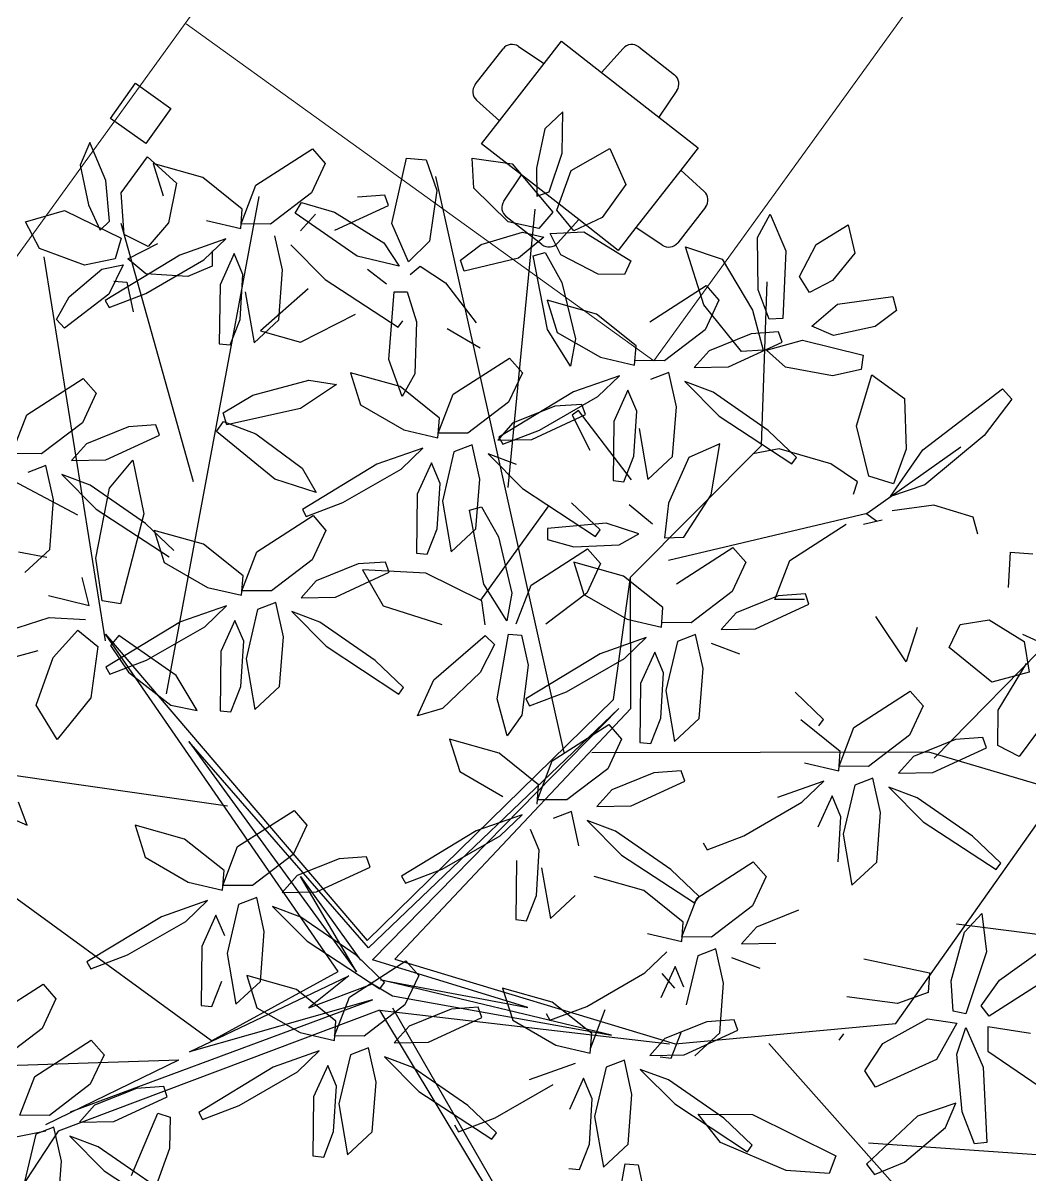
# Model space of a CAD drawing. Header units: metres. Extents: x 141303 to 146299, y 125960 to 127091.
# Drawn here: x 144875.99 to 144882.97, y 126095.13 to 126103.1 of the extents above; entities that cross this region are included whole.
import ezdxf

# ---------------------------------------------------------------- set-up
doc = ezdxf.new("R2010")
doc.units = ezdxf.units.M
doc.header["$MEASUREMENT"] = 0
for name, color, linetype, lineweight in [('ELEVATION', 7, 'Continuous', 20), ('new column', 4, 'Continuous', 25), ('NVMI_WALL', 7, 'Continuous', 30)]:
    doc.layers.add(name, color=color, linetype=linetype, lineweight=lineweight)
doc.layers.add('FURNITURE', color=6, linetype='Continuous')
doc.layers.get('0').off()

# ---------------------------------------------------------------- blocks, each defined once
blk = doc.blocks.new('tree_plan2-flat-1')
at = {"color": 62}
for p, q in [((-5639.87, 2141.25), (-5644.56, 2136.92)), ((-5640.1, 2130.54), (-5639.87, 2141.25)), ((-5644.56, 2136.92), (-5646.76, 2126.65)), ((-5704.89, 2131.82), (-5701.57, 2127.99)), ((-5637.74, 2126.05), (-5627.67, 2131.75)), ((-5627.67, 2131.75), (-5623.61, 2122.41)), ((-5701.57, 2127.99), (-5705.16, 2120.37)), ((-5684.33, 2112.36), (-5680.43, 2129.32)), ((-5680.43, 2129.32), (-5675.38, 2128.91)), ((-5675.38, 2128.91), (-5672.6, 2120.97)), ((-5662.99, 2121.51), (-5663.46, 2129.3)), ((-5663.46, 2129.3), (-5653.02, 2127.84)), ((-5643.5, 2120.53), (-5640.1, 2130.54)), ((-5653.02, 2127.84), (-5642.56, 2115.29)), ((-5646.76, 2126.65), (-5646.64, 2119.39)), ((-5641.49, 2115.8), (-5637.74, 2126.05)), ((-5623.61, 2122.41), (-5629.74, 2113.88)), ((-5686.13, 2119.74), (-5693.19, 2119.26)), ((-5685.19, 2117.08), (-5686.13, 2119.74)), ((-5672.6, 2120.97), (-5674.52, 2107.8)), ((-5654.15, 2112.76), (-5662.99, 2121.51)), ((-5646.64, 2119.39), (-5643.5, 2120.53)), ((-5707.75, 2117.87), (-5699.15, 2115.36)), ((-5699.12, 2110.69), (-5685.19, 2117.08)), ((-5693.3, 2103.98), (-5709.35, 2115.11)), ((-5699.15, 2115.36), (-5686.43, 2107.37)), ((-5642.56, 2115.29), (-5646.21, 2110.99)), ((-5637.05, 2110.43), (-5641.49, 2115.8)), ((-5629.74, 2113.88), (-5637.05, 2110.43)), ((-5589.41, 2108.53), (-5586.16, 2114.58)), ((-5586.16, 2114.58), (-5582.09, 2105.1)), ((-5680.04, 2102.46), (-5684.33, 2112.36)), ((-5661.11, 2106.89), (-5650.45, 2110.04)), ((-5646.21, 2110.99), (-5654.15, 2112.76)), ((-5650.45, 2110.04), (-5644.9, 2108.77)), ((-5643.19, 2109.71), (-5634.46, 2110.14)), ((-5634.46, 2110.14), (-5622.35, 2102.61)), ((-5574.24, 2106.75), (-5565.87, 2111.76)), ((-5565.87, 2111.76), (-5564.18, 2104.47)), ((-5686.43, 2107.37), (-5682.39, 2101.34)), ((-5674.52, 2107.8), (-5680.04, 2102.46)), ((-5644.9, 2108.77), (-5651.45, 2103.33)), ((-5640.48, 2104.18), (-5643.19, 2109.71)), ((-5589.3, 2095.02), (-5589.41, 2108.53)), ((-5710.51, 2106.93), (-5701.61, 2097.92)), ((-5666.53, 2102.87), (-5661.11, 2106.89)), ((-5647.65, 2103.97), (-5644.58, 2104.82)), ((-5644.58, 2104.82), (-5640.2, 2097)), ((-5630.8, 2099.15), (-5640.48, 2104.18)), ((-5603.36, 2091.12), (-5608.13, 2106.18)), ((-5608.13, 2106.18), (-5598.65, 2102.94)), ((-5582.09, 2105.1), (-5582.93, 2087.52)), ((-5578.55, 2098.38), (-5574.24, 2106.75)), ((-5564.18, 2104.47), (-5570.02, 2097.37)), ((-5682.39, 2101.34), (-5693.3, 2103.98)), ((-5679.6, 2099.14), (-5677.01, 2101.31)), ((-5677.01, 2101.31), (-5670.42, 2096.95)), ((-5665.54, 2100.03), (-5666.53, 2102.87)), ((-5651.45, 2103.33), (-5665.54, 2100.03)), ((-5644, 2084.78), (-5647.65, 2103.97)), ((-5622.35, 2102.61), (-5623.96, 2099.01)), ((-5598.65, 2102.94), (-5590.79, 2089.7)), ((-5685.72, 2096.65), (-5690.68, 2100.49)), ((-5623.96, 2099.01), (-5630.8, 2099.15)), ((-5576, 2094.28), (-5578.55, 2098.38)), ((-5701.61, 2097.92), (-5682.72, 2085.49)), ((-5670.42, 2096.95), (-5662.49, 2086.56)), ((-5640.2, 2097), (-5636.72, 2082.39)), ((-5617.45, 2086.76), (-5602.79, 2096.13)), ((-5602.79, 2096.13), (-5599.47, 2092.3)), ((-5570.02, 2097.37), (-5576, 2094.28)), ((-5685.19, 2077.12), (-5683.73, 2094.64)), ((-5683.73, 2094.64), (-5680.35, 2094.69)), ((-5680.35, 2094.69), (-5677.99, 2086.89)), ((-5631.22, 2088.76), (-5644.07, 2092.4)), ((-5644.07, 2092.4), (-5641.48, 2084.05)), ((-5599.47, 2092.3), (-5603.06, 2084.68)), ((-5586.49, 2087.33), (-5589.3, 2095.02)), ((-5568.73, 2091.19), (-5554.35, 2093.15)), ((-5554.35, 2093.15), (-5553.37, 2089.53)), ((-5575.43, 2085.49), (-5568.73, 2091.19)), ((-5553.37, 2089.53), (-5558.92, 2085.41)), ((-5708.04, 2081.65), (-5693.8, 2088.87)), ((-5682.72, 2085.49), (-5681.51, 2087.16)), ((-5677.99, 2086.89), (-5678.39, 2073.39)), ((-5582.93, 2087.52), (-5586.49, 2087.33)), ((-5661.45, 2080.04), (-5670.04, 2085.07)), ((-5638.06, 2075.25), (-5644, 2084.78)), ((-5641.48, 2084.05), (-5630.27, 2077.57)), ((-5636.72, 2082.39), (-5638.06, 2075.25)), ((-5668.51, 2068.07), (-5653.84, 2077.44)), ((-5653.84, 2077.44), (-5650.52, 2073.61)), ((-5681.69, 2067.48), (-5685.19, 2077.12)), ((-5705.96, 2071.82), (-5698.79, 2070.68)), ((-5682.27, 2070.07), (-5695.13, 2073.71)), ((-5695.13, 2073.71), (-5692.54, 2065.36)), ((-5678.39, 2073.39), (-5681.69, 2067.48)), ((-5650.52, 2073.61), (-5654.11, 2065.99)), ((-5625.31, 2072.79), (-5637.27, 2068.63)), ((-5630.98, 2067.36), (-5625.31, 2072.79)), ((-5698.79, 2070.68), (-5708.15, 2064.48)), ((-5672.05, 2061.86), (-5682.27, 2070.07)), ((-5637.27, 2068.63), (-5656.62, 2056.94)), ((-5692.54, 2065.36), (-5681.32, 2058.87)), ((-5672.38, 2058), (-5668.51, 2068.07)), ((-5654.11, 2065.99), (-5664.7, 2057.94)), ((-5646.1, 2058.73), (-5630.98, 2067.36)), ((-5635.08, 2065.36), (-5642.14, 2064.88)), ((-5634.14, 2062.7), (-5635.08, 2065.36)), ((-5642.14, 2064.88), (-5653.07, 2060.52)), ((-5648.06, 2056.3), (-5634.14, 2062.7)), ((-5635.94, 2063.75), (-5637.64, 2062.58)), ((-5637.64, 2062.58), (-5633.05, 2053.49)), ((-5672.46, 2056.81), (-5672.05, 2061.86)), ((-5653.07, 2060.52), (-5656.96, 2056.16)), ((-5626.82, 2060.89), (-5627.04, 2045.58)), ((-5681.32, 2058.87), (-5672.46, 2056.81)), ((-5664.7, 2057.94), (-5672.38, 2058)), ((-5656.96, 2056.16), (-5648.06, 2056.3)), ((-5656.62, 2056.94), (-5655.63, 2055.12)), ((-5655.63, 2055.12), (-5646.1, 2058.73)), ((-5676.36, 2054.1), (-5688.32, 2049.94)), ((-5682.03, 2048.67), (-5676.36, 2054.1)), ((-5663.58, 2054.91), (-5668.32, 2053.1)), ((-5661.63, 2046.02), (-5663.58, 2054.91)), ((-5674.18, 2050.29), (-5677.87, 2042.2)), ((-5671.91, 2044.91), (-5674.18, 2050.29)), ((-5668.32, 2053.1), (-5671.33, 2040.35)), ((-5652.12, 2049.77), (-5659.45, 2052.55)), ((-5659.45, 2052.55), (-5650.55, 2043.54)), ((-5688.32, 2049.94), (-5707.67, 2038.24)), ((-5697.15, 2040.04), (-5682.03, 2048.67)), ((-5672.68, 2033.17), (-5671.91, 2044.91)), ((-5662.66, 2033.11), (-5661.63, 2046.02)), ((-5627.04, 2045.58), (-5624.23, 2045.28)), ((-5677.87, 2042.2), (-5678.09, 2026.88)), ((-5650.55, 2043.54), (-5631.67, 2031.11)), ((-5706.68, 2036.43), (-5697.15, 2040.04)), ((-5671.33, 2040.35), (-5669.08, 2027.18)), ((-5664.28, 2037.99), (-5661.2, 2038.84)), ((-5661.2, 2038.84), (-5656.82, 2031.02)), ((-5630.46, 2032.78), (-5637.82, 2039.83)), ((-5704.89, 2036.65), (-5701.57, 2032.82)), ((-5660.62, 2018.8), (-5664.28, 2037.99)), ((-5701.57, 2032.82), (-5705.16, 2025.21)), ((-5675.29, 2026.59), (-5672.68, 2033.17)), ((-5669.08, 2027.18), (-5662.66, 2033.11)), ((-5628.87, 2034.54), (-5644.12, 2033.14)), ((-5644.12, 2033.14), (-5644.12, 2030.32)), ((-5631.67, 2031.11), (-5630.46, 2032.78)), ((-5656.82, 2031.02), (-5653.35, 2016.41)), ((-5644.12, 2030.32), (-5637.3, 2028.43)), ((-5678.09, 2026.88), (-5675.29, 2026.59)), ((-5648.35, 2018.49), (-5633.68, 2027.87)), ((-5637.3, 2028.43), (-5625.54, 2028.9)), ((-5633.68, 2027.87), (-5630.37, 2024.03)), ((-5693.19, 2024.09), (-5704.13, 2019.73)), ((-5686.13, 2024.57), (-5693.19, 2024.09)), ((-5685.19, 2021.91), (-5686.13, 2024.57)), ((-5624.41, 2020.78), (-5637.27, 2024.42)), ((-5637.27, 2024.42), (-5634.68, 2016.07)), ((-5630.37, 2024.03), (-5633.95, 2016.42)), ((-5699.12, 2015.52), (-5685.19, 2021.91)), ((-5675.67, 2021.64), (-5692.11, 2022.58)), ((-5692.11, 2022.58), (-5686.79, 2013.19)), ((-5661.2, 2014.47), (-5675.67, 2021.64)), ((-5654.69, 2009.27), (-5660.62, 2018.8)), ((-5652.23, 2008.43), (-5648.35, 2018.49)), ((-5708.01, 2015.37), (-5699.12, 2015.52)), ((-5660.35, 2008.26), (-5661.2, 2014.47)), ((-5653.35, 2016.41), (-5654.69, 2009.27)), ((-5633.95, 2016.42), (-5644.54, 2008.37)), ((-5686.79, 2013.19), (-5671.57, 2008.37)), ((-5673.66, 1993.96), (-5660.33, 2005.43)), ((-5660.33, 2005.43), (-5657.9, 2003.1)), ((-5657.28, 1989.01), (-5654.24, 2005.75)), ((-5654.24, 2005.75), (-5650.87, 2005.48)), ((-5650.87, 2005.48), (-5649.22, 1997.75)), ((-5701.61, 2002.76), (-5682.72, 1990.32)), ((-5657.9, 2003.1), (-5661.67, 1995.88)), ((-5728.92, 2001.42), (-5729.14, 1986.1)), ((-5722.38, 1999.56), (-5720.13, 1986.39)), ((-5630.46, 2000.66), (-5649.81, 1988.96)), ((-5649.22, 1997.75), (-5650.85, 1984.78)), ((-5639.29, 1990.76), (-5624.17, 1999.39)), ((-5677.91, 1984.63), (-5673.66, 1993.96)), ((-5661.67, 1995.88), (-5671.42, 1986.53)), ((-5726.34, 1985.8), (-5723.73, 1992.38)), ((-5720.13, 1986.39), (-5713.71, 1992.32)), ((-5682.72, 1990.32), (-5681.51, 1991.99)), ((-5648.82, 1987.15), (-5639.29, 1990.76)), ((-5654.67, 1979.4), (-5657.28, 1989.01)), ((-5649.81, 1988.96), (-5648.82, 1987.15)), ((-5729.14, 1986.1), (-5726.34, 1985.8)), ((-5671.42, 1986.53), (-5677.91, 1984.63)), ((-5650.85, 1984.78), (-5654.67, 1979.4)), ((-5642.98, 1972.9), (-5628.32, 1982.27)), ((-5628.32, 1982.27), (-5625, 1978.44)), ((-5656.74, 1974.9), (-5669.6, 1978.54)), ((-5669.6, 1978.54), (-5667.01, 1970.19)), ((-5625, 1978.44), (-5628.58, 1970.82)), ((-5646.53, 1966.69), (-5656.74, 1974.9)), ((-5646.86, 1962.83), (-5642.98, 1972.9)), ((-5667.01, 1970.19), (-5655.8, 1963.71)), ((-5628.58, 1970.82), (-5639.18, 1962.78)), ((-5646.93, 1961.64), (-5646.53, 1966.69)), ((-5627.55, 1965.35), (-5631.43, 1960.99)), ((-5639.18, 1962.78), (-5646.86, 1962.83)), ((-5724.66, 1950.81), (-5710, 1960.18)), ((-5710, 1960.18), (-5706.68, 1956.35)), ((-5650.84, 1958.93), (-5662.8, 1954.77)), ((-5656.5, 1953.5), (-5650.84, 1958.93)), ((-5638.06, 1959.74), (-5642.79, 1957.93)), ((-5636.1, 1950.85), (-5638.06, 1959.74)), ((-5706.68, 1956.35), (-5710.27, 1948.73)), ((-5662.8, 1954.77), (-5682.14, 1943.07)), ((-5646.39, 1949.74), (-5648.65, 1955.13)), ((-5626.59, 1954.6), (-5633.93, 1957.38)), ((-5633.93, 1957.38), (-5625.03, 1948.38)), ((-5728.21, 1944.6), (-5738.43, 1952.81)), ((-5671.63, 1944.87), (-5656.5, 1953.5)), ((-5728.54, 1940.74), (-5724.66, 1950.81)), ((-5710.27, 1948.73), (-5720.86, 1940.68)), ((-5698.3, 1947.62), (-5709.23, 1943.26)), ((-5691.24, 1948.1), (-5698.3, 1947.62)), ((-5690.3, 1945.44), (-5691.24, 1948.1)), ((-5728.61, 1939.55), (-5728.21, 1944.6)), ((-5709.23, 1943.26), (-5713.12, 1938.9)), ((-5704.22, 1939.04), (-5690.3, 1945.44)), ((-5682.14, 1943.07), (-5681.16, 1941.26)), ((-5681.16, 1941.26), (-5671.63, 1944.87)), ((-5737.48, 1941.61), (-5728.61, 1939.55)), ((-5720.86, 1940.68), (-5728.54, 1940.74)), ((-5732.52, 1936.84), (-5744.48, 1932.68)), ((-5738.18, 1931.41), (-5732.52, 1936.84)), ((-5719.74, 1937.65), (-5724.47, 1935.84)), ((-5717.79, 1928.76), (-5719.74, 1937.65)), ((-5713.12, 1938.9), (-5704.22, 1939.04)), ((-5724.47, 1935.84), (-5727.48, 1923.09)), ((-5708.27, 1932.51), (-5715.61, 1935.29)), ((-5715.61, 1935.29), (-5706.71, 1926.28)), ((-5730.34, 1933.03), (-5734.03, 1924.94)), ((-5728.07, 1927.65), (-5730.34, 1933.03)), ((-5693.97, 1922.57), (-5708.27, 1932.51)), ((-5718.81, 1915.85), (-5717.79, 1928.76)), ((-5734.03, 1924.94), (-5734.25, 1909.62)), ((-5706.71, 1926.28), (-5687.83, 1913.85)), ((-5727.48, 1923.09), (-5725.24, 1909.91)), ((-5686.62, 1915.52), (-5693.97, 1922.57)), ((-5695.73, 1911.72), (-5681.07, 1921.09)), ((-5681.07, 1921.09), (-5677.75, 1917.26)), ((-5731.44, 1909.33), (-5728.84, 1915.91)), ((-5725.24, 1909.91), (-5718.81, 1915.85)), ((-5709.5, 1913.72), (-5722.35, 1917.36)), ((-5722.35, 1917.36), (-5719.76, 1909.01)), ((-5677.75, 1917.26), (-5681.34, 1909.64)), ((-5699.28, 1905.52), (-5709.5, 1913.72)), ((-5687.83, 1913.85), (-5686.62, 1915.52)), ((-5699.61, 1901.65), (-5695.73, 1911.72)), ((-5734.25, 1909.62), (-5731.44, 1909.33)), ((-5719.76, 1909.01), (-5708.55, 1902.53)), ((-5681.34, 1909.64), (-5691.93, 1901.6)), ((-5669.37, 1908.53), (-5680.3, 1904.17)), ((-5662.31, 1909.01), (-5669.37, 1908.53)), ((-5661.37, 1906.35), (-5662.31, 1909.01)), ((-5699.68, 1900.46), (-5699.28, 1905.52)), ((-5680.3, 1904.17), (-5684.19, 1899.81)), ((-5675.29, 1899.96), (-5661.37, 1906.35)), ((-5708.55, 1902.53), (-5699.68, 1900.46)), ((-5691.93, 1901.6), (-5699.61, 1901.65)), ((-5762.75, 1900.7), (-5759.43, 1896.87)), ((-5690.81, 1898.56), (-5695.54, 1896.75)), ((-5688.86, 1889.67), (-5690.81, 1898.56)), ((-5684.19, 1899.81), (-5675.29, 1899.96)), ((-5759.43, 1896.87), (-5763.02, 1889.25)), ((-5703.59, 1897.75), (-5715.55, 1893.59)), ((-5709.25, 1892.32), (-5703.59, 1897.75)), ((-5695.54, 1896.75), (-5698.55, 1884)), ((-5679.34, 1893.42), (-5686.68, 1896.2)), ((-5686.68, 1896.2), (-5677.78, 1887.2)), ((-5715.55, 1893.59), (-5734.9, 1881.9)), ((-5724.38, 1883.69), (-5709.25, 1892.32)), ((-5701.41, 1893.95), (-5705.1, 1885.85)), ((-5699.14, 1888.57), (-5701.41, 1893.95)), ((-5665.05, 1883.48), (-5679.34, 1893.42)), ((-5689.88, 1876.76), (-5688.86, 1889.67)), ((-5751.05, 1888.14), (-5761.98, 1883.78)), ((-5756.97, 1879.56), (-5743.05, 1885.96)), ((-5743.99, 1888.62), (-5751.05, 1888.14)), ((-5743.05, 1885.96), (-5743.99, 1888.62)), ((-5699.91, 1876.82), (-5699.14, 1888.57)), ((-5733.91, 1880.08), (-5724.38, 1883.69)), ((-5705.1, 1885.85), (-5705.32, 1870.54)), ((-5698.55, 1884), (-5696.31, 1870.83)), ((-5752.42, 1865.54), (-5745.5, 1881.71)), ((-5745.5, 1881.71), (-5742.29, 1880.68)), ((-5742.29, 1880.68), (-5742.5, 1872.54)), ((-5734.9, 1881.9), (-5733.91, 1880.08)), ((-5765.87, 1879.42), (-5756.97, 1879.56)), ((-5668.53, 1878.5), (-5667.54, 1876.68)), ((-5768.36, 1875.81), (-5759.46, 1866.8)), ((-5702.51, 1870.24), (-5699.91, 1876.82)), ((-5696.31, 1870.83), (-5689.88, 1876.76)), ((-5746.73, 1863.09), (-5761.03, 1873.03)), ((-5742.5, 1872.54), (-5747.14, 1859.85)), ((-5705.32, 1870.54), (-5702.51, 1870.24)), ((-5759.46, 1866.8), (-5740.58, 1854.37))]:
    blk.add_line(p, q, dxfattribs=at)
at = {"color": 60}
for p, q in [((-5762.66, 2133.56), (-5765.18, 2127.71)), ((-5758.51, 2123.69), (-5762.66, 2133.56)), ((-5719.56, 2122.45), (-5704.89, 2131.82)), ((-5754.52, 2120.54), (-5747.65, 2129.85)), ((-5747.65, 2129.85), (-5740.14, 2122.97)), ((-5733.32, 2124.45), (-5746.18, 2128.09)), ((-5746.18, 2128.09), (-5743.59, 2119.74)), ((-5765.18, 2127.71), (-5763.01, 2117.42)), ((-5757.55, 2113.16), (-5758.51, 2123.69)), ((-5740.14, 2122.97), (-5742.27, 2112.68)), ((-5723.1, 2116.24), (-5733.32, 2124.45)), ((-5723.44, 2112.38), (-5719.56, 2122.45)), ((-5753.79, 2109.66), (-5754.52, 2120.54)), ((-5705.16, 2120.37), (-5715.75, 2112.33)), ((-5763.01, 2117.42), (-5759.95, 2110.84)), ((-5723.51, 2111.19), (-5723.1, 2116.24)), ((-5709.35, 2115.11), (-5707.75, 2117.87)), ((-5779.34, 2113.06), (-5769.22, 2115.96)), ((-5775.75, 2106.13), (-5779.34, 2113.06)), ((-5769.22, 2115.96), (-5754.55, 2108.76)), ((-5759.95, 2110.84), (-5757.55, 2113.16)), ((-5732.37, 2113.25), (-5723.51, 2111.19)), ((-5704.13, 2114.9), (-5708.01, 2110.54)), ((-5742.27, 2112.68), (-5747.54, 2106.56)), ((-5715.75, 2112.33), (-5723.44, 2112.38)), ((-5754.55, 2108.76), (-5756.14, 2103.35)), ((-5747.54, 2106.56), (-5753.79, 2109.66)), ((-5752.86, 2103.4), (-5745.06, 2107.35)), ((-5727.42, 2108.48), (-5739.37, 2104.32)), ((-5733.08, 2103.05), (-5727.42, 2108.48)), ((-5712.68, 2100.4), (-5714.63, 2109.29)), ((-5764.11, 2101.73), (-5775.75, 2106.13)), ((-5739.37, 2104.32), (-5758.72, 2092.62)), ((-5730.94, 2105.39), (-5730.94, 2101.45)), ((-5725.23, 2104.68), (-5728.92, 2096.58)), ((-5722.97, 2099.29), (-5725.23, 2104.68)), ((-5756.14, 2103.35), (-5764.11, 2101.73)), ((-5759.62, 2100.75), (-5754.04, 2101.85)), ((-5754.04, 2101.85), (-5757.81, 2094.21)), ((-5748.13, 2099.46), (-5752.86, 2103.4)), ((-5748.2, 2094.42), (-5733.08, 2103.05)), ((-5730.94, 2101.45), (-5737.25, 2098.79)), ((-5768.08, 2093.54), (-5759.62, 2100.75)), ((-5737.25, 2098.79), (-5748.13, 2099.46)), ((-5723.73, 2087.55), (-5722.97, 2099.29)), ((-5713.71, 2087.49), (-5712.68, 2100.4)), ((-5756.48, 2097.61), (-5753.12, 2097.34)), ((-5753.12, 2097.34), (-5751.47, 2089.61)), ((-5728.92, 2096.58), (-5729.14, 2081.26)), ((-5706.02, 2095.46), (-5718.42, 2084.61)), ((-5771.4, 2087.66), (-5768.08, 2093.54)), ((-5757.81, 2094.21), (-5769.34, 2085.47)), ((-5758.72, 2092.62), (-5757.73, 2090.81)), ((-5757.73, 2090.81), (-5748.2, 2094.42)), ((-5722.38, 2094.73), (-5720.13, 2081.56)), ((-5769.34, 2085.47), (-5771.4, 2087.66)), ((-5726.34, 2080.97), (-5723.73, 2087.55)), ((-5720.13, 2081.56), (-5713.71, 2087.49)), ((-5718.42, 2084.61), (-5708.04, 2081.65)), ((-5729.14, 2081.26), (-5726.34, 2080.97)), ((-5779.12, 2062.97), (-5764.45, 2072.34)), ((-5764.45, 2072.34), (-5761.13, 2068.51)), ((-5720.47, 2067.94), (-5705.96, 2071.82)), ((-5761.13, 2068.51), (-5764.72, 2060.89)), ((-5728.16, 2063.35), (-5720.47, 2067.94)), ((-5783, 2052.9), (-5779.12, 2062.97)), ((-5727.23, 2060.3), (-5728.16, 2063.35)), ((-5708.15, 2064.48), (-5727.23, 2060.3)), ((-5764.72, 2060.89), (-5775.31, 2052.85)), ((-5752.75, 2059.78), (-5763.69, 2055.42)), ((-5745.69, 2060.26), (-5752.75, 2059.78)), ((-5744.75, 2057.6), (-5745.69, 2060.26)), ((-5729.9, 2058.52), (-5728.09, 2061.14)), ((-5728.09, 2061.14), (-5719.71, 2057.95)), ((-5758.68, 2051.21), (-5744.75, 2057.6)), ((-5714.8, 2046.14), (-5729.9, 2058.52)), ((-5719.71, 2057.95), (-5707.68, 2048.96)), ((-5763.69, 2055.42), (-5767.57, 2051.06)), ((-5775.31, 2052.85), (-5783, 2052.9)), ((-5767.57, 2051.06), (-5758.68, 2051.21)), ((-5757.71, 2043.9), (-5751.67, 2051.11)), ((-5751.67, 2051.11), (-5748.85, 2037.25)), ((-5774.19, 2049.81), (-5778.93, 2048)), ((-5772.24, 2040.92), (-5774.19, 2049.81)), ((-5762.73, 2044.67), (-5770.07, 2047.45)), ((-5770.07, 2047.45), (-5761.17, 2038.44)), ((-5707.68, 2048.96), (-5704.13, 2042.63)), ((-5748.43, 2034.73), (-5762.73, 2044.67)), ((-5704.13, 2042.63), (-5714.8, 2046.14)), ((-5761.33, 2025.74), (-5757.71, 2043.9)), ((-5773.27, 2028.01), (-5772.24, 2040.92)), ((-5761.17, 2038.44), (-5742.28, 2026.01)), ((-5748.85, 2037.25), (-5754.88, 2013.9)), ((-5719.56, 2027.28), (-5704.89, 2036.65)), ((-5707.67, 2038.24), (-5706.68, 2036.43)), ((-5741.07, 2027.68), (-5748.43, 2034.73)), ((-5733.32, 2029.28), (-5746.18, 2032.92)), ((-5746.18, 2032.92), (-5743.59, 2024.57)), ((-5774.02, 2025.93), (-5781.35, 2027.35)), ((-5779.69, 2022.08), (-5773.27, 2028.01)), ((-5723.1, 2021.08), (-5733.32, 2029.28)), ((-5723.44, 2017.21), (-5719.56, 2027.28)), ((-5759.7, 2014.64), (-5761.33, 2025.74)), ((-5743.59, 2024.57), (-5732.37, 2018.09)), ((-5705.16, 2025.21), (-5715.75, 2017.16)), ((-5763.03, 2013.47), (-5764.89, 2020.71)), ((-5723.51, 2016.03), (-5723.1, 2021.08)), ((-5732.37, 2018.09), (-5723.51, 2016.03)), ((-5704.13, 2019.73), (-5708.01, 2015.37)), ((-5773.62, 2016.11), (-5763.03, 2013.47)), ((-5754.88, 2013.9), (-5759.7, 2014.64)), ((-5715.75, 2017.16), (-5723.44, 2017.21)), ((-5727.42, 2013.31), (-5739.37, 2009.15)), ((-5733.08, 2007.88), (-5727.42, 2013.31)), ((-5719.37, 2012.31), (-5722.38, 1999.56)), ((-5714.63, 2014.12), (-5719.37, 2012.31)), ((-5712.68, 2005.23), (-5714.63, 2014.12)), ((-5703.17, 2008.99), (-5710.51, 2011.76)), ((-5710.51, 2011.76), (-5701.61, 2002.76)), ((-5792.51, 2004.31), (-5773.4, 2010.36)), ((-5773.4, 2010.36), (-5764, 2009.87)), ((-5739.37, 2009.15), (-5758.72, 1997.46)), ((-5725.23, 2009.51), (-5728.92, 2001.42)), ((-5722.97, 2004.13), (-5725.23, 2009.51)), ((-5688.87, 1999.04), (-5703.17, 2008.99)), ((-5772.43, 1999.99), (-5765.98, 2007.05)), ((-5765.98, 2007.05), (-5760.8, 2002.83)), ((-5755.38, 2005.66), (-5757.56, 2003.09)), ((-5740.53, 1995.24), (-5755.38, 2005.66)), ((-5748.2, 1999.25), (-5733.08, 2007.88)), ((-5760.8, 2002.83), (-5762.7, 1989.54)), ((-5757.56, 2003.09), (-5752.89, 1996.13)), ((-5723.73, 1992.38), (-5722.97, 2004.13)), ((-5713.71, 1992.32), (-5712.68, 2005.23)), ((-5776.39, 2001.76), (-5801.5, 1994.85)), ((-5776.9, 1987.63), (-5772.43, 1999.99)), ((-5758.72, 1997.46), (-5757.73, 1995.64)), ((-5757.73, 1995.64), (-5748.2, 1999.25)), ((-5681.51, 1991.99), (-5688.87, 1999.04)), ((-5752.89, 1996.13), (-5741.91, 1987.55)), ((-5735.11, 1986.2), (-5740.53, 1995.24)), ((-5771.43, 1978.72), (-5776.9, 1987.63)), ((-5762.7, 1989.54), (-5771.43, 1978.72)), ((-5741.91, 1987.55), (-5735.11, 1986.2)), ((-5789.08, 1960.79), (-5779.28, 1956.48)), ((-5779.28, 1956.48), (-5781.48, 1962.46)), ((-5738.43, 1952.81), (-5751.28, 1956.45)), ((-5751.28, 1956.45), (-5748.69, 1948.1)), ((-5748.69, 1948.1), (-5737.48, 1941.61)), ((-5744.48, 1932.68), (-5763.82, 1920.98)), ((-5753.31, 1922.78), (-5738.18, 1931.41)), ((-5762.84, 1919.17), (-5753.31, 1922.78)), ((-5763.82, 1920.98), (-5762.84, 1919.17)), ((-5789.87, 1905.85), (-5775.21, 1915.23)), ((-5775.21, 1915.23), (-5771.89, 1911.39)), ((-5771.89, 1911.39), (-5775.47, 1903.78)), ((-5775.47, 1903.78), (-5786.07, 1895.73)), ((-5777.42, 1891.33), (-5762.75, 1900.7)), ((-5781.29, 1881.26), (-5777.42, 1891.33)), ((-5763.02, 1889.25), (-5773.61, 1881.2)), ((-5761.98, 1883.78), (-5765.87, 1879.42)), ((-5773.61, 1881.2), (-5781.29, 1881.26)), ((-5772.49, 1878.17), (-5777.23, 1876.36)), ((-5770.54, 1869.28), (-5772.49, 1878.17)), ((-5777.23, 1876.36), (-5780.24, 1863.61)), ((-5761.03, 1873.03), (-5768.36, 1875.81)), ((-5771.57, 1856.37), (-5770.54, 1869.28))]:
    blk.add_line(p, q, dxfattribs=at)
at = {"color": 44}
for p, q in [((-5639.91, 1975.06), (-5672.85, 2124.6)), ((-5743.04, 1990.53), (-5718.69, 2119.45)), ((-5654.23, 2043.81), (-5647.07, 2116.01)), ((-5735.88, 2045.53), (-5754.5, 2112.57)), ((-5758.8, 2004.28), (-5774.56, 2103.98)), ((-5588.52, 2054.58), (-5586.91, 2097.1)), ((-5765.96, 2036.94), (-5827.56, 2069.6)), ((-5622.6, 2020.5), (-5588.52, 2054.58)), ((-5612.69, 2024.9), (-5561.12, 2036.94)), ((-5627.02, 1988.81), (-5622.6, 2020.5)), ((-5622.6, 1986.42), (-5622.6, 2020.5)), ((-5543.93, 1973.34), (-5506.69, 2011.15)), ((-5698.64, 1918.33), (-5758.8, 2006)), ((-5758.8, 2006), (-5691.11, 1926.39)), ((-5691.11, 1926.39), (-5627.02, 1988.81)), ((-5625.7, 1986.4), (-5690.77, 1924.45)), ((-5689.73, 1921.33), (-5625.7, 1986.4)), ((-5683.96, 1921.49), (-5622.6, 1986.42)), ((-5553.96, 1904.58), (-5496.66, 1985.37)), ((-5727.29, 1961.3), (-5880.56, 1983.65)), ((-5690.77, 1924.45), (-5737.25, 1978.12)), ((-5737.25, 1978.12), (-5693.89, 1918.26)), ((-5632.75, 1975.06), (-5545.37, 1975.06)), ((-5545.37, 1975.06), (-5488.07, 1957.87)), ((-5731.56, 1900.45), (-5814.67, 1961.3)), ((-5693.89, 1918.26), (-5708.36, 1943.04)), ((-5708.36, 1943.04), (-5692.85, 1921.33)), ((-5538.2, 1930.36), (-5485.2, 1923.49)), ((-5649.49, 1908.94), (-5689.73, 1921.33)), ((-5683.96, 1921.49), (-5611.26, 1899.42)), ((-5737.25, 1897.59), (-5695.92, 1917.22)), ((-5731.56, 1900.45), (-5698.64, 1918.33)), ((-5695.92, 1917.22), (-5706.28, 1908.94)), ((-5687.7, 1916.18), (-5649.49, 1908.94)), ((-5627.79, 1901.71), (-5687.7, 1916.18)), ((-5706.28, 1908.94), (-5689.73, 1915.14)), ((-5689.73, 1915.14), (-5684.58, 1912.01)), ((-5768.22, 1882.08), (-5689.73, 1911.02)), ((-5689.73, 1911.02), (-5737.25, 1897.59)), ((-5684.58, 1912.01), (-5627.79, 1901.71)), ((-5687.99, 1908.29), (-5771.37, 1877.06)), ((-5687.99, 1908.29), (-5652.8, 1849.57)), ((-5687.99, 1908.29), (-5612.69, 1899.42)), ((-5684.58, 1908.94), (-5651.52, 1851.11)), ((-5611.26, 1899.42), (-5553.96, 1904.58)), ((-5586.91, 1899.42), (-5512.42, 1815.19)), ((-5893.45, 1890.83), (-5740.04, 1895.54)), ((-5774.56, 1878.79), (-5740.04, 1895.54)), ((-5774.56, 1877.08), (-5881.99, 1856.45)), ((-5771.37, 1877.06), (-5836.15, 1779.1)), ((-5561.12, 1873.64), (-5489.5, 1868.48))]:
    blk.add_line(p, q, dxfattribs=at)
at = {"color": 64}
for p, q in [((-5593.63, 2078.99), (-5603.36, 2091.12)), ((-5590.79, 2089.7), (-5588, 2079.32)), ((-5621, 2080.56), (-5631.22, 2088.76)), ((-5603.06, 2084.68), (-5613.65, 2076.64)), ((-5591.09, 2083.57), (-5602.02, 2079.21)), ((-5584.03, 2084.05), (-5591.09, 2083.57)), ((-5583.09, 2081.39), (-5584.03, 2084.05)), ((-5569.79, 2083.12), (-5575.43, 2085.49)), ((-5558.92, 2085.41), (-5569.79, 2083.12)), ((-5621.41, 2075.51), (-5621, 2080.56)), ((-5597.01, 2075), (-5583.09, 2081.39)), ((-5587.15, 2079.31), (-5577.83, 2081.88)), ((-5577.83, 2081.88), (-5562.11, 2077.95)), ((-5630.27, 2077.57), (-5621.41, 2075.51)), ((-5602.02, 2079.21), (-5605.91, 2074.85)), ((-5588, 2079.32), (-5593.63, 2078.99)), ((-5582.28, 2074.89), (-5587.15, 2079.31)), ((-5562.11, 2077.95), (-5562.6, 2074.23)), ((-5613.65, 2076.64), (-5621.33, 2076.69)), ((-5605.91, 2074.85), (-5597.01, 2075)), ((-5570.06, 2072.66), (-5582.28, 2074.89)), ((-5562.6, 2074.23), (-5570.06, 2072.66)), ((-5612.53, 2073.6), (-5617.26, 2071.79)), ((-5610.58, 2064.71), (-5612.53, 2073.6)), ((-5601.06, 2068.46), (-5608.4, 2071.24)), ((-5608.4, 2071.24), (-5599.5, 2062.24)), ((-5563.89, 2059.62), (-5559.83, 2072.91)), ((-5559.83, 2072.91), (-5551.42, 2066.69)), ((-5623.13, 2068.99), (-5626.82, 2060.89)), ((-5620.86, 2063.61), (-5623.13, 2068.99)), ((-5586.77, 2058.52), (-5601.06, 2068.46)), ((-5546.63, 2053.4), (-5525.91, 2069.19)), ((-5525.91, 2069.19), (-5523.56, 2066.5)), ((-5551.42, 2066.69), (-5550.96, 2053.56)), ((-5523.56, 2066.5), (-5530.72, 2057.05)), ((-5622.27, 2045.75), (-5635.94, 2063.75)), ((-5621.63, 2051.86), (-5620.86, 2063.61)), ((-5611.61, 2051.8), (-5610.58, 2064.71)), ((-5599.5, 2062.24), (-5580.62, 2049.8)), ((-5560.68, 2046.59), (-5563.89, 2059.62)), ((-5620.27, 2059.04), (-5618.03, 2045.87)), ((-5579.41, 2051.47), (-5586.77, 2058.52)), ((-5530.72, 2057.05), (-5546.19, 2044.3)), ((-5599.35, 2055.02), (-5607.39, 2051.56)), ((-5601.62, 2041.85), (-5599.35, 2055.02)), ((-5583.92, 2053.7), (-5590.73, 2052.41)), ((-5570.53, 2049.84), (-5583.92, 2053.7)), ((-5561.12, 2036.94), (-5536.77, 2054.13)), ((-5555.09, 2041.25), (-5546.63, 2053.4)), ((-5550.96, 2053.56), (-5554.3, 2044.6)), ((-5624.23, 2045.28), (-5621.63, 2051.86)), ((-5618.03, 2045.87), (-5611.61, 2051.8)), ((-5607.39, 2051.56), (-5612.65, 2039.73)), ((-5580.62, 2049.8), (-5579.41, 2051.47)), ((-5563.59, 2045.13), (-5570.53, 2049.84)), ((-5564.66, 2041.93), (-5563.59, 2045.13)), ((-5554.3, 2044.6), (-5560.68, 2046.59)), ((-5546.19, 2044.3), (-5555.09, 2041.25)), ((-5608.7, 2030.83), (-5601.62, 2041.85)), ((-5622.87, 2039.35), (-5616.87, 2034.3)), ((-5612.65, 2039.73), (-5613.77, 2030.7)), ((-5543.83, 2039.06), (-5554.65, 2037.54)), ((-5533.66, 2035.85), (-5543.83, 2039.06)), ((-5532.47, 2031.51), (-5533.66, 2035.85)), ((-5620.43, 2031.72), (-5628.87, 2034.54)), ((-5581.22, 2024.73), (-5566.56, 2034.1)), ((-5562.05, 2034.1), (-5557.29, 2035.22)), ((-5625.54, 2028.9), (-5620.43, 2031.72)), ((-5613.77, 2030.7), (-5608.7, 2030.83)), ((-5610.65, 2018.78), (-5595.98, 2028.16)), ((-5595.98, 2028.16), (-5592.66, 2024.32)), ((-5524.51, 2017.65), (-5523.99, 2026.78)), ((-5523.99, 2026.78), (-5518.16, 2026.31)), ((-5592.66, 2024.32), (-5596.25, 2016.71)), ((-5585.1, 2014.66), (-5581.22, 2024.73)), ((-5614.19, 2012.58), (-5624.41, 2020.78)), ((-5634.68, 2016.07), (-5623.46, 2009.59)), ((-5596.25, 2016.71), (-5606.84, 2008.66)), ((-5584.28, 2015.59), (-5595.22, 2011.23)), ((-5577.42, 2014.61), (-5585.1, 2014.66)), ((-5577.22, 2016.07), (-5584.28, 2015.59)), ((-5576.28, 2013.41), (-5577.22, 2016.07)), ((-5614.6, 2007.53), (-5614.19, 2012.58)), ((-5590.21, 2007.02), (-5576.28, 2013.41)), ((-5623.46, 2009.59), (-5614.6, 2007.53)), ((-5606.84, 2008.66), (-5614.53, 2008.72)), ((-5595.22, 2011.23), (-5599.1, 2006.87)), ((-5537.03, 2008), (-5529.53, 2009.26)), ((-5605.72, 2005.62), (-5610.46, 2003.82)), ((-5603.77, 1996.73), (-5605.72, 2005.62)), ((-5599.1, 2006.87), (-5590.21, 2007.02)), ((-5618.51, 2004.82), (-5630.46, 2000.66)), ((-5624.17, 1999.39), (-5618.51, 2004.82)), ((-5610.46, 2003.82), (-5613.47, 1991.06)), ((-5594.26, 2000.49), (-5601.6, 2003.26)), ((-5616.32, 2001.01), (-5620.01, 1992.92)), ((-5614.06, 1995.63), (-5616.32, 2001.01)), ((-5604.8, 1983.82), (-5603.77, 1996.73)), ((-5614.82, 1983.88), (-5614.06, 1995.63)), ((-5620.01, 1992.92), (-5620.23, 1977.6)), ((-5613.47, 1991.06), (-5611.22, 1977.89)), ((-5617.43, 1977.3), (-5614.82, 1983.88)), ((-5611.22, 1977.89), (-5604.8, 1983.82)), ((-5620.23, 1977.6), (-5617.43, 1977.3)), ((-5616.61, 1969.71), (-5627.55, 1965.35)), ((-5609.55, 1970.19), (-5616.61, 1969.71)), ((-5608.62, 1967.53), (-5609.55, 1970.19)), ((-5622.54, 1961.14), (-5608.62, 1967.53)), ((-5631.43, 1960.99), (-5622.54, 1961.14)), ((-5593.35, 1953.37), (-5578.22, 1962)), ((-5612.29, 1944.66), (-5626.59, 1954.6)), ((-5602.88, 1949.76), (-5593.35, 1953.37)), ((-5647.16, 1938), (-5646.39, 1949.74)), ((-5603.86, 1951.57), (-5602.88, 1949.76)), ((-5652.35, 1947.03), (-5652.56, 1931.72)), ((-5625.03, 1948.38), (-5606.15, 1935.94)), ((-5605.54, 1937.21), (-5590.88, 1946.58)), ((-5590.88, 1946.58), (-5587.56, 1942.75)), ((-5645.8, 1945.18), (-5643.56, 1932.01)), ((-5619.31, 1939.21), (-5632.16, 1942.85)), ((-5604.93, 1937.61), (-5612.29, 1944.66)), ((-5587.56, 1942.75), (-5591.15, 1935.14)), ((-5649.76, 1931.42), (-5647.16, 1938)), ((-5643.56, 1932.01), (-5637.13, 1937.94)), ((-5609.09, 1931.01), (-5619.31, 1939.21)), ((-5609.42, 1927.14), (-5605.54, 1937.21)), ((-5606.15, 1935.94), (-5604.93, 1937.61)), ((-5591.15, 1935.14), (-5601.74, 1927.09)), ((-5579.18, 1934.02), (-5590.11, 1929.66)), ((-5652.56, 1931.72), (-5649.76, 1931.42)), ((-5609.49, 1925.96), (-5609.09, 1931.01)), ((-5618.36, 1928.02), (-5609.49, 1925.96)), ((-5590.11, 1929.66), (-5594, 1925.3)), ((-5601.74, 1927.09), (-5609.42, 1927.14)), ((-5594, 1925.3), (-5585.1, 1925.45)), ((-5619.06, 1917.81), (-5613.4, 1923.25)), ((-5605.35, 1922.24), (-5608.36, 1909.49)), ((-5600.62, 1924.05), (-5605.35, 1922.24)), ((-5598.67, 1915.16), (-5600.62, 1924.05)), ((-5611.22, 1919.44), (-5614.91, 1911.35)), ((-5608.95, 1914.06), (-5611.22, 1919.44)), ((-5589.15, 1918.92), (-5596.49, 1921.69)), ((-5634.19, 1909.18), (-5619.06, 1917.81)), ((-5614.7, 1917.69), (-5611.38, 1913.86)), ((-5643.13, 1910.32), (-5655.99, 1913.96)), ((-5655.99, 1913.96), (-5653.4, 1905.61)), ((-5599.69, 1902.25), (-5598.67, 1915.16)), ((-5632.91, 1902.12), (-5643.13, 1910.32)), ((-5644.7, 1907.39), (-5643.72, 1905.58)), ((-5643.72, 1905.58), (-5634.19, 1909.18)), ((-5633.25, 1898.25), (-5629.37, 1908.32)), ((-5653.4, 1905.61), (-5642.18, 1899.13)), ((-5603, 1905.13), (-5613.94, 1900.77)), ((-5595.94, 1905.61), (-5603, 1905.13)), ((-5595, 1902.95), (-5595.94, 1905.61)), ((-5633.32, 1897.07), (-5632.91, 1902.12)), ((-5612.32, 1895.73), (-5609.72, 1902.31)), ((-5608.92, 1896.56), (-5595, 1902.95)), ((-5606.12, 1896.32), (-5599.69, 1902.25)), ((-5642.18, 1899.13), (-5633.32, 1897.07)), ((-5613.94, 1900.77), (-5617.82, 1896.41)), ((-5624.44, 1895.16), (-5629.18, 1893.35)), ((-5622.49, 1886.27), (-5624.44, 1895.16)), ((-5617.82, 1896.41), (-5608.92, 1896.56)), ((-5615.13, 1896.03), (-5612.32, 1895.73)), ((-5637.22, 1894.36), (-5649.18, 1890.19)), ((-5629.18, 1893.35), (-5632.19, 1880.6)), ((-5612.98, 1890.03), (-5620.32, 1892.8)), ((-5620.32, 1892.8), (-5611.41, 1883.8)), ((-5658.01, 1880.29), (-5642.89, 1888.92)), ((-5635.04, 1890.55), (-5638.73, 1882.46)), ((-5632.78, 1885.17), (-5635.04, 1890.55)), ((-5677.78, 1887.2), (-5658.9, 1874.76)), ((-5623.52, 1873.36), (-5622.49, 1886.27)), ((-5657.69, 1876.43), (-5665.05, 1883.48)), ((-5633.54, 1873.42), (-5632.78, 1885.17)), ((-5667.54, 1876.68), (-5658.01, 1880.29)), ((-5632.19, 1880.6), (-5629.94, 1867.43)), ((-5658.9, 1874.76), (-5657.69, 1876.43)), ((-5636.15, 1866.84), (-5633.54, 1873.42)), ((-5629.94, 1867.43), (-5623.52, 1873.36)), ((-5627.35, 1851.53), (-5624.31, 1868.28)), ((-5624.31, 1868.28), (-5620.94, 1868)), ((-5620.94, 1868), (-5619.3, 1860.27)), ((-5638.95, 1867.14), (-5636.15, 1866.84))]:
    blk.add_line(p, q, dxfattribs=at)
at = {"color": 66}
for p, q in [((-5551.13, 1998.39), (-5558.91, 2010.19)), ((-5529.53, 2009.26), (-5520.43, 2003.58)), ((-5548.21, 2007.33), (-5551.13, 1998.39)), ((-5539.91, 2002.09), (-5537.03, 2008)), ((-5512.2, 2001.44), (-5520.8, 2005.44)), ((-5520.43, 2003.58), (-5519.15, 1995.64)), ((-5528.91, 1993.09), (-5539.91, 2002.09)), ((-5527.29, 1985.83), (-5519.89, 1997.92)), ((-5519.15, 1995.64), (-5528.91, 1993.09)), ((-5572.6, 1983.5), (-5579.96, 1990.55)), ((-5564.7, 1981.4), (-5550.04, 1990.77)), ((-5550.04, 1990.77), (-5546.72, 1986.94)), ((-5510.7, 1988.69), (-5521.83, 1973.79)), ((-5546.72, 1986.94), (-5550.3, 1979.32)), ((-5527.34, 1976.63), (-5527.29, 1985.83)), ((-5568.25, 1975.19), (-5578.47, 1983.4)), ((-5573.81, 1981.83), (-5572.6, 1983.5)), ((-5568.58, 1971.33), (-5564.7, 1981.4)), ((-5550.3, 1979.32), (-5560.9, 1971.27)), ((-5531.28, 1978.69), (-5538.34, 1978.21)), ((-5530.34, 1976.03), (-5531.28, 1978.69)), ((-5538.34, 1978.21), (-5549.27, 1973.85)), ((-5544.26, 1969.63), (-5530.34, 1976.03)), ((-5521.83, 1973.79), (-5527.34, 1976.63)), ((-5568.65, 1970.14), (-5568.25, 1975.19)), ((-5549.27, 1973.85), (-5553.15, 1969.49)), ((-5577.52, 1972.2), (-5568.65, 1970.14)), ((-5560.9, 1971.27), (-5568.58, 1971.33)), ((-5553.15, 1969.49), (-5544.26, 1969.63)), ((-5572.56, 1967.43), (-5584.52, 1963.27)), ((-5578.22, 1962), (-5572.56, 1967.43)), ((-5559.78, 1968.24), (-5564.51, 1966.43)), ((-5557.82, 1959.35), (-5559.78, 1968.24)), ((-5570.37, 1963.62), (-5574.07, 1955.53)), ((-5568.11, 1958.24), (-5570.37, 1963.62)), ((-5564.51, 1966.43), (-5567.52, 1953.68)), ((-5548.31, 1963.1), (-5555.65, 1965.88)), ((-5555.65, 1965.88), (-5546.75, 1956.87)), ((-5534.01, 1953.16), (-5548.31, 1963.1)), ((-5568.88, 1946.5), (-5568.11, 1958.24)), ((-5558.85, 1946.44), (-5557.82, 1959.35)), ((-5546.75, 1956.87), (-5527.87, 1944.44)), ((-5567.52, 1953.68), (-5565.28, 1940.5)), ((-5526.66, 1946.11), (-5534.01, 1953.16)), ((-5565.28, 1940.5), (-5558.85, 1946.44)), ((-5527.87, 1944.44), (-5526.66, 1946.11)), ((-5568.71, 1900.26), (-5567.5, 1901.93)), ((-5598.68, 1880.08), (-5612.98, 1890.03)), ((-5611.41, 1883.8), (-5592.53, 1871.37)), ((-5599.55, 1873.74), (-5605.36, 1881.15)), ((-5605.36, 1881.15), (-5591.22, 1881.03)), ((-5591.32, 1873.03), (-5598.68, 1880.08)), ((-5591.22, 1881.03), (-5569.62, 1870.29)), ((-5582.54, 1866.44), (-5599.55, 1873.74)), ((-5592.53, 1871.37), (-5591.32, 1873.03)), ((-5569.62, 1870.29), (-5571.35, 1865.72)), ((-5571.35, 1865.72), (-5582.54, 1866.44))]:
    blk.add_line(p, q, dxfattribs=at)
at = {"color": 68}
for p, q in [((-5536.14, 1928.23), (-5531.58, 1933.01)), ((-5531.58, 1933.01), (-5530.38, 1923.13)), ((-5539.61, 1915.63), (-5536.14, 1928.23)), ((-5530.38, 1923.13), (-5535.8, 1906.99)), ((-5527.02, 1915.7), (-5516.04, 1923.55)), ((-5562.22, 1921.38), (-5545.22, 1917.65)), ((-5545.22, 1917.65), (-5545.58, 1912.59)), ((-5514.89, 1915.88), (-5529.72, 1906.43)), ((-5539.09, 1907.75), (-5539.61, 1915.63)), ((-5531.79, 1909.1), (-5527.02, 1915.7)), ((-5553.5, 1909.74), (-5566.68, 1911.53)), ((-5545.58, 1912.59), (-5553.5, 1909.74)), ((-5535.8, 1906.99), (-5539.09, 1907.75)), ((-5529.72, 1906.43), (-5531.79, 1909.1)), ((-5557.4, 1899.35), (-5545.76, 1905.79)), ((-5545.76, 1905.79), (-5538.17, 1904.64)), ((-5538.17, 1904.64), (-5543.45, 1895.23)), ((-5538.2, 1896.58), (-5535.85, 1903.45)), ((-5535.85, 1903.45), (-5531.35, 1893.16)), ((-5530.11, 1903.63), (-5530.16, 1897.37)), ((-5519.02, 1901.91), (-5530.11, 1903.63)), ((-5562.04, 1892.33), (-5557.4, 1899.35)), ((-5543.45, 1895.23), (-5559.31, 1888.06)), ((-5536.86, 1881.62), (-5538.2, 1896.58)), ((-5530.16, 1897.37), (-5516.86, 1888.2)), ((-5559.31, 1888.06), (-5562.04, 1892.33)), ((-5531.35, 1893.16), (-5530.48, 1873.65)), ((-5538.42, 1883.89), (-5548.4, 1880.46)), ((-5541.15, 1877.51), (-5538.42, 1883.89)), ((-5548.4, 1880.46), (-5561.67, 1868.1)), ((-5533.65, 1873.25), (-5536.86, 1881.62)), ((-5551.83, 1868.56), (-5541.15, 1877.51)), ((-5530.48, 1873.65), (-5533.65, 1873.25)), ((-5561.67, 1868.1), (-5559.6, 1865.42)), ((-5559.6, 1865.42), (-5551.83, 1868.56))]:
    blk.add_line(p, q, dxfattribs=at)
blk = doc.blocks.new('MESA CUADRADA SET-03')
at = {"layer": 'FURNITURE'}
for p, q in [((-0.1565, 0.7458), (0.1565, 0.7458)), ((-0.2518, 0.4527), (-0.2363, 0.6715)), ((0.2363, 0.6715), (0.2518, 0.4527)), ((-0.5973, 0.2517), (-0.5973, 0.4527)), ((-0.5973, 0.4527), (-0.2518, 0.4527)), ((-0.2518, 0.4527), (0.2518, 0.4527)), ((0.2518, 0.4527), (0.6027, 0.4527)), ((0.6027, 0.4527), (0.6027, 0.2513)), ((-0.8155, 0.2363), (-0.5973, 0.2517)), ((-0.5973, -0.2517), (-0.5973, 0.2517)), ((0.6027, 0.2513), (0.6027, -0.2513)), ((0.6027, 0.2513), (0.8155, 0.2363)), ((-0.8899, -0.1565), (-0.8899, 0.1565)), ((0.8899, 0.1565), (0.8899, -0.1565)), ((-0.5973, -0.2517), (-0.8155, -0.2363)), ((0.8155, -0.2363), (0.6027, -0.2513)), ((-0.5973, -0.4473), (-0.5973, -0.2517)), ((0.6027, -0.2513), (0.6027, -0.4473)), ((-0.2521, -0.4473), (-0.5973, -0.4473)), ((0.2521, -0.4473), (-0.2521, -0.4473)), ((-0.2363, -0.6715), (-0.2521, -0.4473)), ((0.2521, -0.4473), (0.2363, -0.6715)), ((0.6027, -0.4473), (0.2521, -0.4473)), ((0.1565, -0.7458), (-0.1565, -0.7458))]:
    blk.add_line(p, q, dxfattribs=at)
for centre, start, end in [((-0.1565, 0.6658), 90, 175.96673), ((0.1565, 0.6658), 4.03327, 90), ((-0.8099, 0.1565), 94.03327, 180), ((0.8099, 0.1565), 0, 85.96673), ((-0.8099, -0.1565), 180, 265.96673), ((0.8099, -0.1565), 274.03327, 0), ((-0.1565, -0.6658), 184.03327, 270), ((0.1565, -0.6658), 270, 355.96673)]:
    blk.add_arc(centre, 0.08, start, end, dxfattribs=at)

msp = doc.modelspace()

# ---------------------------------------------------------------- linework, layer by layer
at = {"layer": 'ELEVATION'}
for p, q in [((144869.29584, 126092.28462), (144880.27549, 126107.47033)), ((144880.36296, 126100.76441), (144883.51697, 126105.12666)), ((144880.36296, 126100.76441), (144877.12447, 126103.09863))]:
    msp.add_line(p, q, dxfattribs=at)
at = {"layer": 'new column'}
for p, q in [((144876.59987, 126102.4416), (144876.77381, 126102.68603)), ((144876.77381, 126102.68603), (144877.01824, 126102.51209)), ((144876.8443, 126102.26766), (144876.59987, 126102.4416)), ((144877.01824, 126102.51209), (144876.8443, 126102.26766))]:
    msp.add_line(p, q, dxfattribs=at)
at = {"layer": 'NVMI_WALL'}
for p, q in [((144879.16351, 126099.10548), (144879.63588, 126099.75881)), ((144881.90518, 126099.65281), (144881.83215, 126099.70545))]:
    msp.add_line(p, q, dxfattribs=at)

# ---------------------------------------------------------------- block references
at = {"layer": 'FURNITURE', "rotation": 142.0054175784383}
msp.add_blockref('MESA CUADRADA SET-03', (144879.92326, 126102.25303), dxfattribs=at)
at = {"layer": 'FURNITURE', "xscale": 0.02669279961569372, "yscale": 0.02669279961569372, "zscale": 0.02669279961569372, "rotation": 0.1239649030491441}
msp.add_blockref('tree_plan2-flat-1', (145030.39983, 126045.65718), dxfattribs=at)

doc.saveas('drawing.dxf')
